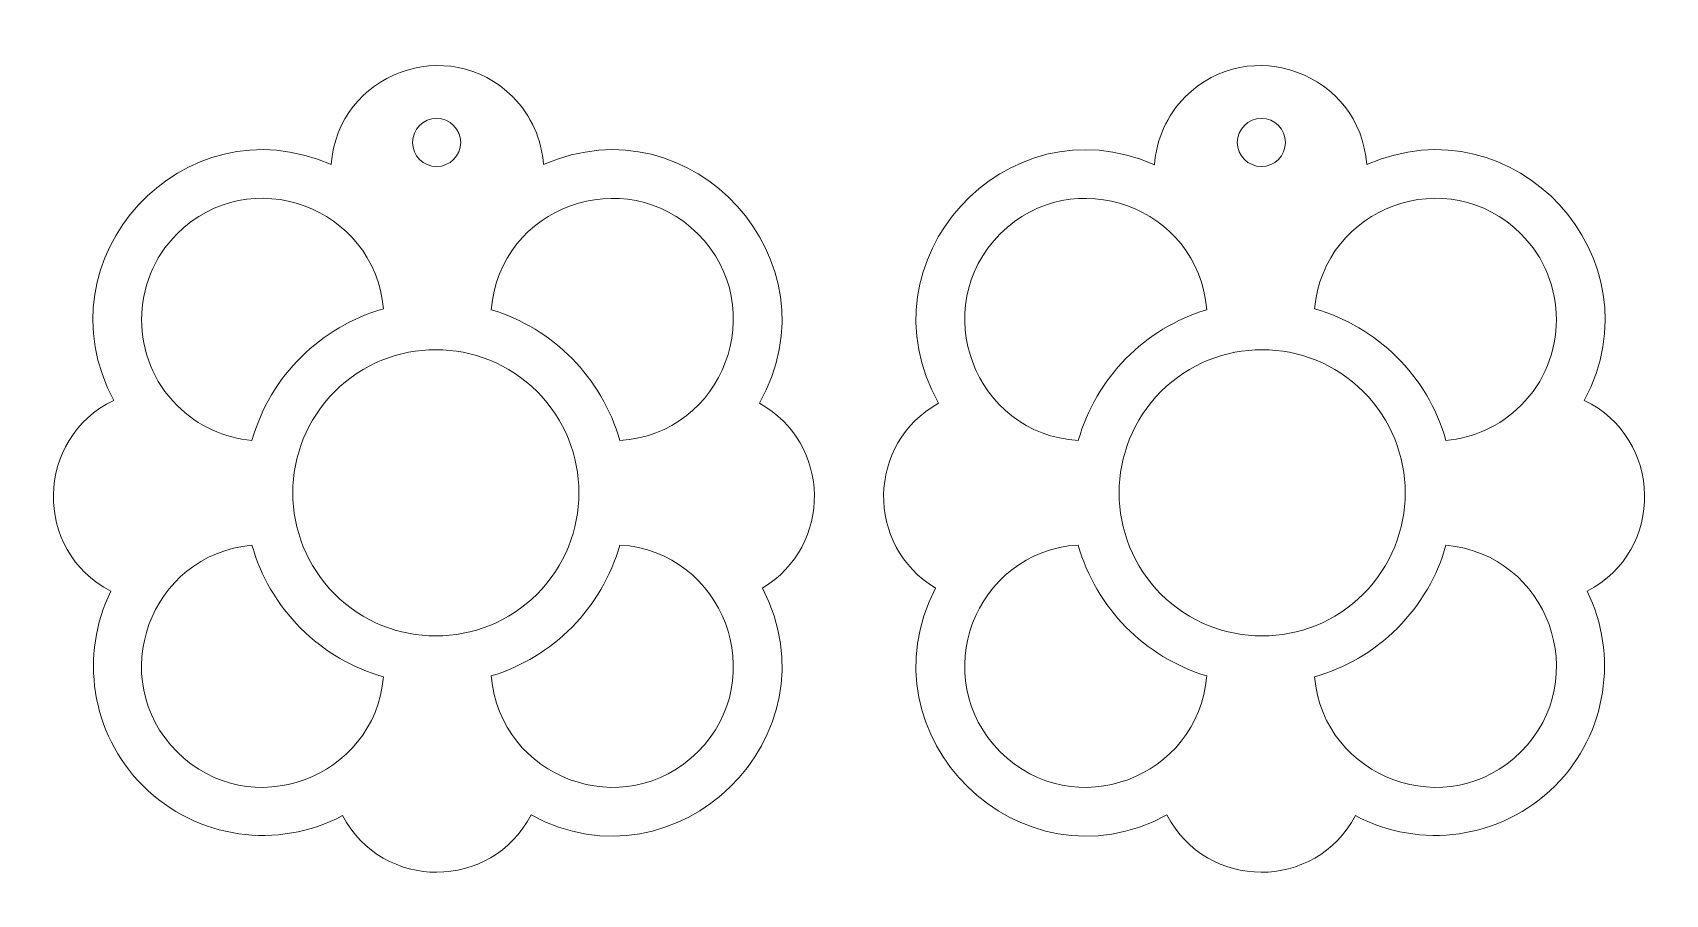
# Model space of a CAD drawing. Header units: inches. Extents: x 9 to 281, y -1 to 142.
import ezdxf

# ---------------------------------------------------------------- set-up
doc = ezdxf.new("R2010")
doc.units = ezdxf.units.IN
doc.header["$MEASUREMENT"] = 0
doc.layers.add('_U+0421_U+043B_U+043E_U+0439 1', color=7, linetype='Continuous')

msp = doc.modelspace()

# ---------------------------------------------------------------- linework, layer by layer
at = {"layer": '_U+0421_U+043B_U+043E_U+0439 1', "color": 1, "lineweight": 9, "true_color": 0xff0000}
for points, knots in [([(130.02, 80.41), (143.37, 104), (118.83, 130.93), (94.13, 120.04), (93.85, 124.15), (92.15, 128.18), (89.02, 131.32), (89.02, 131.32), (89.02, 131.32), (89.02, 131.32), (78.37, 141.96), (59.91, 135.23), (58.87, 120.04), (34.34, 130.85), (10, 104.44), (22.73, 80.89), (9.59, 74.61), (9.24, 55.93), (22.23, 49.21), (17.06, 38.69), (18.84, 25.6), (27.58, 16.86), (27.58, 16.86), (27.58, 16.86), (27.58, 16.86), (36.49, 7.94), (50.03, 6.22), (60.73, 11.92), (67.39, -0.65), (85.48, -0.64), (92.07, 12.03), (116.38, -1.16), (143.25, 25.11), (130.52, 49.72), (142.22, 56.7), (142.01, 73.8), (130.02, 80.41)], [0, 0, 0, 0, 1, 1, 1, 2, 2, 2, 3, 3, 3, 4, 4, 4, 5, 5, 5, 6, 6, 6, 7, 7, 7, 8, 8, 8, 9, 9, 9, 10, 10, 10, 11, 11, 11, 12, 12, 12, 12]), ([(159.29, 49.72), (146.56, 25.11), (173.44, -1.16), (197.74, 12.03), (204.33, -0.64), (222.42, -0.65), (229.08, 11.92), (239.79, 6.22), (253.32, 7.94), (262.24, 16.86), (262.24, 16.86), (262.24, 16.86), (262.24, 16.86), (270.97, 25.6), (272.75, 38.69), (267.58, 49.21), (280.58, 55.93), (280.22, 74.61), (267.09, 80.89), (279.82, 104.44), (255.48, 130.85), (230.94, 120.04), (229.9, 135.23), (211.44, 141.96), (200.8, 131.32), (200.8, 131.32), (200.8, 131.32), (200.8, 131.32), (197.66, 128.18), (195.97, 124.15), (195.68, 120.03), (170.98, 130.93), (146.44, 104), (159.8, 80.41), (147.81, 73.8), (147.59, 56.7), (159.29, 49.72)], [0, 0, 0, 0, 1, 1, 1, 2, 2, 2, 3, 3, 3, 4, 4, 4, 5, 5, 5, 6, 6, 6, 7, 7, 7, 8, 8, 8, 9, 9, 9, 10, 10, 10, 11, 11, 11, 12, 12, 12, 12]), ([(76.37, 127.73), (78.58, 127.73), (80.37, 125.93), (80.37, 123.73), (80.37, 121.52), (78.58, 119.73), (76.37, 119.73), (74.16, 119.73), (72.37, 121.52), (72.37, 123.73), (72.37, 125.93), (74.16, 127.73), (76.37, 127.73)], [0, 0, 0, 0, 1, 1, 1, 2, 2, 2, 3, 3, 3, 4, 4, 4, 4]), ([(217.44, 123.73), (217.44, 121.52), (215.65, 119.73), (213.44, 119.73), (211.23, 119.73), (209.44, 121.52), (209.44, 123.73), (209.44, 125.93), (211.23, 127.73), (213.44, 127.73), (215.65, 127.73), (217.44, 125.93), (217.44, 123.73)], [0, 0, 0, 0, 1, 1, 1, 2, 2, 2, 3, 3, 3, 4, 4, 4, 4]), ([(33.23, 108.55), (45.3, 120.62), (66.05, 113.06), (67.54, 96.08), (57.21, 93.16), (48.76, 85.06), (45.69, 74.24), (41.15, 74.64), (36.71, 76.56), (33.23, 80.04), (33.23, 80.04), (33.23, 80.04), (33.23, 80.04), (25.37, 87.9), (25.37, 100.69), (33.23, 108.55)], [0, 0, 0, 0, 1, 1, 1, 2, 2, 2, 3, 3, 3, 4, 4, 4, 5, 5, 5, 5]), ([(106.81, 74.21), (103.85, 84.68), (95.76, 92.84), (85.46, 95.94), (86.84, 113.16), (107.77, 120.55), (119.78, 108.55), (132, 96.32), (124.08, 75.28), (106.81, 74.21)], [0, 0, 0, 0, 1, 1, 1, 2, 2, 2, 3, 3, 3, 3]), ([(170.04, 108.55), (182.04, 120.55), (202.97, 113.16), (204.35, 95.94), (194.06, 92.84), (185.96, 84.68), (183.01, 74.21), (165.73, 75.28), (157.82, 96.32), (170.04, 108.55)], [0, 0, 0, 0, 1, 1, 1, 2, 2, 2, 3, 3, 3, 3]), ([(256.58, 80.04), (256.58, 80.04), (256.58, 80.04), (256.58, 80.04), (253.11, 76.56), (248.67, 74.64), (244.12, 74.24), (241.05, 85.06), (232.6, 93.16), (222.28, 96.08), (223.76, 113.06), (244.51, 120.62), (256.58, 108.55), (264.44, 100.69), (264.44, 87.9), (256.58, 80.04)], [0, 0, 0, 0, 1, 1, 1, 2, 2, 2, 3, 3, 3, 4, 4, 4, 5, 5, 5, 5]), ([(59.43, 48.71), (59.43, 48.71), (59.43, 48.71), (59.43, 48.71), (50.16, 57.99), (50.16, 73.07), (59.43, 82.35), (68.7, 91.62), (83.79, 91.62), (93.07, 82.35), (102.34, 73.07), (102.34, 57.99), (93.07, 48.71), (83.79, 39.44), (68.7, 39.44), (59.43, 48.71)], [0, 0, 0, 0, 1, 1, 1, 2, 2, 2, 3, 3, 3, 4, 4, 4, 5, 5, 5, 5]), ([(196.75, 48.71), (187.48, 57.99), (187.48, 73.07), (196.75, 82.35), (206.02, 91.62), (221.11, 91.62), (230.38, 82.35), (239.66, 73.08), (239.66, 57.99), (230.38, 48.72), (230.38, 48.72), (230.38, 48.72), (230.38, 48.72), (221.11, 39.44), (206.02, 39.44), (196.75, 48.71)], [0, 0, 0, 0, 1, 1, 1, 2, 2, 2, 3, 3, 3, 4, 4, 4, 5, 5, 5, 5]), ([(33.23, 22.52), (33.23, 22.52), (33.23, 22.52), (33.23, 22.52), (21.16, 34.59), (28.72, 55.34), (45.69, 56.82), (47.12, 51.78), (49.81, 47.02), (53.77, 43.06), (53.77, 43.06), (53.77, 43.06), (53.77, 43.06), (57.74, 39.1), (62.49, 36.41), (67.54, 34.98), (66.05, 17.97), (45.29, 10.46), (33.23, 22.52)], [0, 0, 0, 0, 1, 1, 1, 2, 2, 2, 3, 3, 3, 4, 4, 4, 5, 5, 5, 6, 6, 6, 6]), ([(119.78, 22.52), (107.64, 10.38), (86.82, 18.09), (85.46, 35.12), (95.75, 38.22), (103.86, 46.38), (106.81, 56.86), (124.1, 55.76), (131.99, 34.73), (119.78, 22.52)], [0, 0, 0, 0, 1, 1, 1, 2, 2, 2, 3, 3, 3, 3]), ([(183, 56.86), (185.96, 46.38), (194.06, 38.22), (204.35, 35.12), (202.99, 18.09), (182.17, 10.38), (170.04, 22.52), (157.83, 34.73), (165.71, 55.76), (183, 56.86)], [0, 0, 0, 0, 1, 1, 1, 2, 2, 2, 3, 3, 3, 3]), ([(222.28, 34.98), (227.32, 36.41), (232.08, 39.1), (236.04, 43.06), (236.04, 43.06), (236.04, 43.06), (236.04, 43.06), (240, 47.02), (242.69, 51.78), (244.12, 56.82), (261.09, 55.34), (268.65, 34.59), (256.58, 22.52), (256.58, 22.52), (256.58, 22.52), (256.58, 22.52), (244.53, 10.46), (223.76, 17.97), (222.28, 34.98)], [0, 0, 0, 0, 1, 1, 1, 2, 2, 2, 3, 3, 3, 4, 4, 4, 5, 5, 5, 6, 6, 6, 6])]:
    msp.add_open_spline(points, degree=3, knots=knots, dxfattribs=at)

doc.saveas('drawing.dxf')
